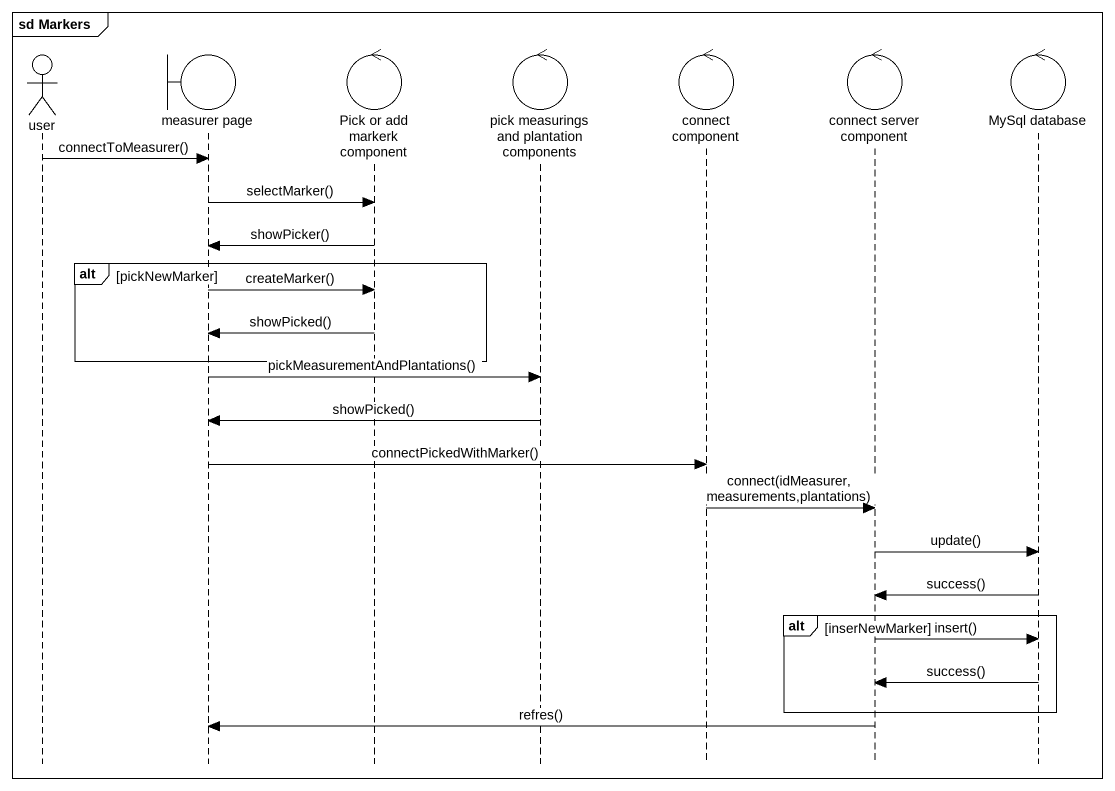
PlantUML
@startuml
mainframe sd Markers
hide footbox
actor user
boundary "measurer page" as measurer_page
control "Pick or add markerk component" as Pick_or_add_markerk
control "pick measurings and plantation components" as pick_measurings_and
control "connect component" as connect_component
control "connect server component" as connect_server_component
control "MySql database" as MySql_database

user -> measurer_page : connectToMeasurer()
measurer_page -> Pick_or_add_markerk : selectMarker()
Pick_or_add_markerk -> measurer_page : showPicker()
alt pickNewMarker
  measurer_page -> Pick_or_add_markerk : createMarker()
  Pick_or_add_markerk -> measurer_page : showPicked()
end
measurer_page -> pick_measurings_and : pickMeasurementAndPlantations()
pick_measurings_and -> measurer_page : showPicked()
measurer_page -> connect_component : connectPickedWithMarker()
connect_component -> connect_server_component : connect(idMeasurer, measurements,plantations)
connect_server_component -> MySql_database : update()
MySql_database -> connect_server_component : success()
alt inserNewMarker
  connect_server_component -> MySql_database : insert()
  MySql_database -> connect_server_component : success()
end
connect_server_component -> measurer_page : refres()
@enduml
